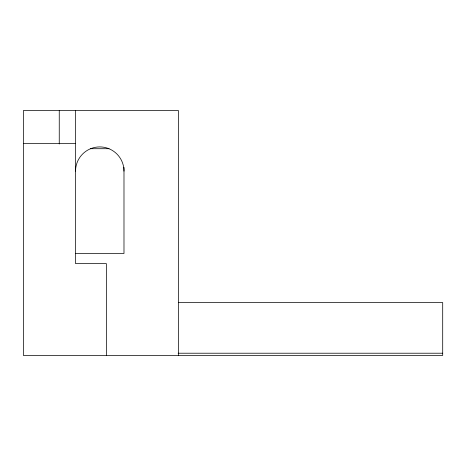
<?xml version="1.0" encoding="UTF-8"?>
<svg xmlns="http://www.w3.org/2000/svg" width="466" height="466" viewBox="0 0 466 466"><rect width="100%" height="100%" fill="white"/><g stroke="black" fill="none" stroke-linecap="round" stroke-linejoin="round"><path stroke-width="0.7" d="M23.358 143.61L75.544 143.61M90.497 148.712L109.032 148.712M75.544 253.481L123.985 253.481L123.985 167.306M178.478 302.574L442.7 302.574L442.7 355.418L23.358 355.418L23.358 110.582L178.478 110.582L178.478 355.418M178.134 353.216L442.7 353.216M106.37 355.418L106.37 263.61L75.544 263.61L75.544 110.582M59.252 110.582L59.252 144M75.544 171.133A24.22 24.22 0 0 1 99.765 146.912A24.22 24.22 0 0 1 123.985 171.133"/></g></svg>
